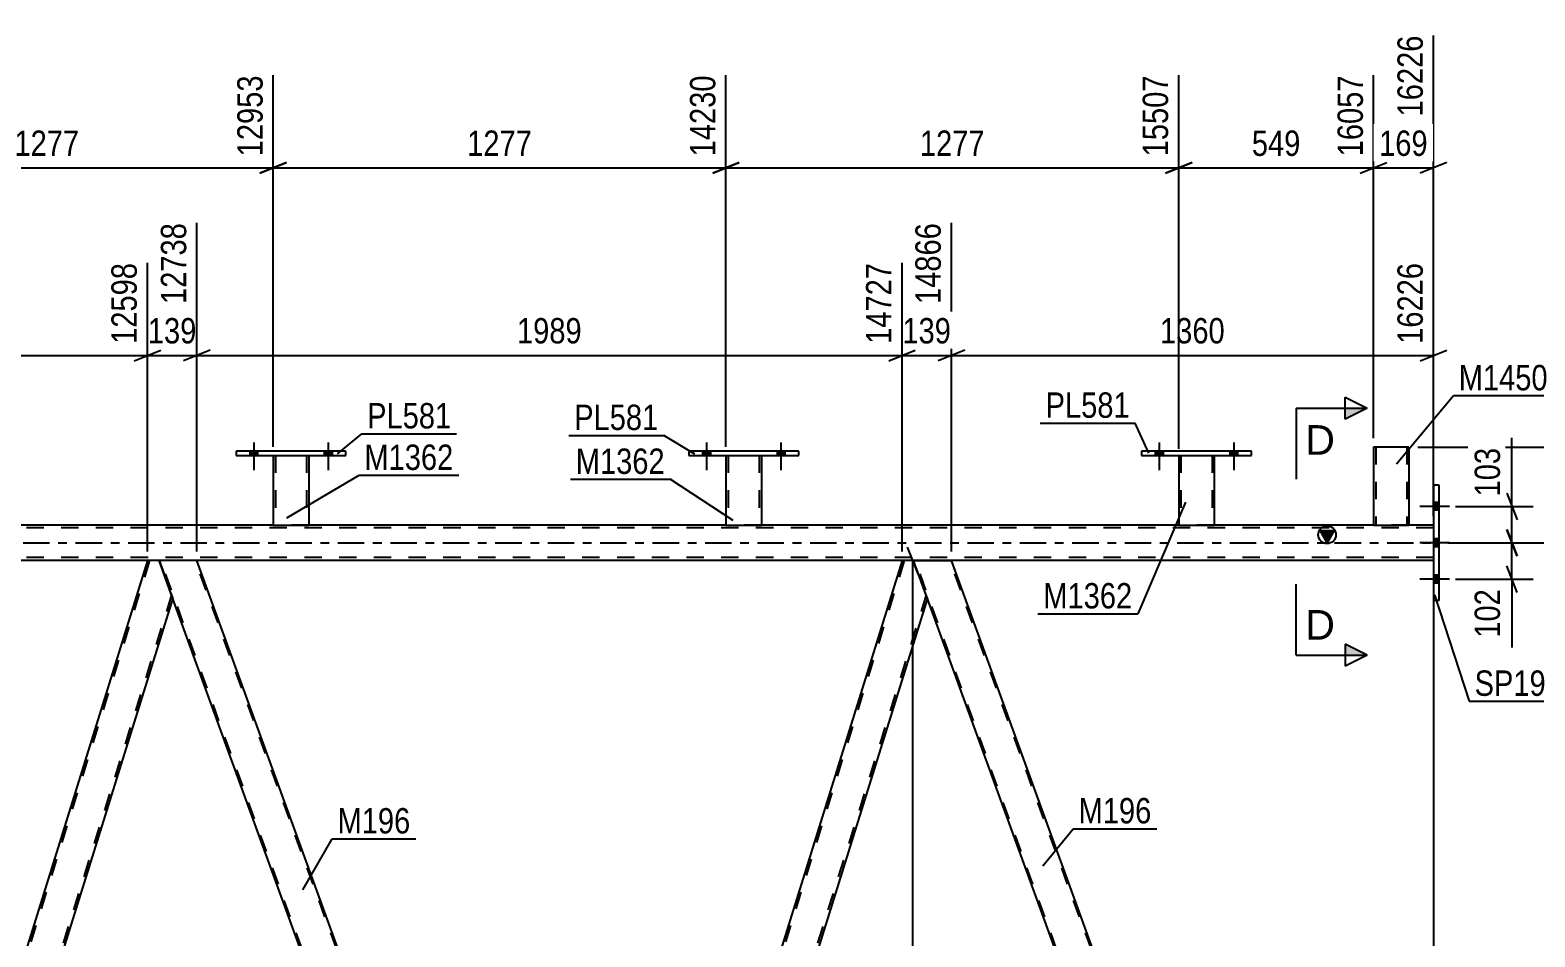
# Model space of a CAD drawing. Header units: millimetres. Extents: x -91 to 750, y -418 to 176.
# Drawn here: x 481.8 to 651.5, y -44.5 to 57.8 of the extents above; entities that cross this region are included whole.
import ezdxf

# ---------------------------------------------------------------- set-up
doc = ezdxf.new("R2010")
doc.units = ezdxf.units.MM
doc.linetypes.add('DXK_LINE_DOT2', pattern=[3.9198, 1.9599, -1.9599])
doc.linetypes.add('DXK_LINE_DOT3', pattern=[5.9187, 2.979, -0.9799, 0.9799, -0.9799])
doc.styles.add('Arial', font='ARIAL.TTF', dxfattribs={"height": 0.2})
doc.styles.add('Arial Narrow', font='ARIALN.TTF', dxfattribs={"height": 0.2})

# ---------------------------------------------------------------- blocks, each defined once
blk = doc.blocks.new('Bolt-814185736-4137 - 3674')
at = {"linetype": 'Continuous'}
for points in [[(506.55, 9.84), (507.43, 9.84), (507.43, 10.32), (506.55, 10.32)], [(514.95, 9.84), (515.83, 9.84), (515.83, 10.32), (514.95, 10.32)]]:
    blk.add_hatch(color=1, dxfattribs=at).paths.add_polyline_path(points)
at = {"color": 1, "linetype": 'Continuous'}
for p, q in [((506.55, 10.32), (506.55, 9.84)), ((506.99, 11.32), (506.99, 8.2)), ((507.43, 10.32), (507.43, 9.84)), ((514.95, 10.32), (514.95, 9.84)), ((515.39, 11.32), (515.39, 8.2)), ((515.83, 10.32), (515.83, 9.84))]:
    blk.add_line(p, q, dxfattribs=at)
blk = doc.blocks.new('Bolt-814185736-4130 - 3674')
at = {"linetype": 'Continuous'}
for points in [[(608.71, 9.84), (609.59, 9.84), (609.59, 10.32), (608.71, 10.32)], [(617.11, 9.84), (617.99, 9.84), (617.99, 10.32), (617.11, 10.32)]]:
    blk.add_hatch(color=1, dxfattribs=at).paths.add_polyline_path(points)
at = {"color": 1, "linetype": 'Continuous'}
for p, q in [((608.71, 10.32), (608.71, 9.84)), ((609.15, 11.32), (609.15, 8.2)), ((609.59, 10.32), (609.59, 9.84)), ((617.11, 10.32), (617.11, 9.84)), ((617.55, 11.32), (617.55, 8.2)), ((617.99, 10.32), (617.99, 9.84))]:
    blk.add_line(p, q, dxfattribs=at)
blk = doc.blocks.new('Part-814185736-3854 - 3674')
at = {"color": 2, "linetype": 'Continuous'}
for p, q in [((640.73, 6.5), (640.09, 6.5)), ((640.09, 6.5), (640.09, -6.5)), ((640.73, -6.5), (640.73, 6.5)), ((640.73, -6.5), (640.09, -6.5))]:
    blk.add_line(p, q, dxfattribs=at)
blk = doc.blocks.new('Part-814185736-3885 - 3674')
at = {"linetype": 'Continuous'}
blk.add_hatch(color=2, dxfattribs=at).paths.add_polyline_path([(628.09, 0), (627.29, 1.4), (628.89, 1.4)])
at = {"color": 2, "linetype": 'Continuous'}
for p, q in [((509.19, 2), (462.11, 2)), ((560.27, 2), (513.19, 2)), ((611.35, 2), (564.27, 2)), ((633.33, 2), (615.35, 2)), ((640.09, 2), (637.33, 2)), ((628.09, 0), (627.29, 1.4)), ((627.29, 1.4), (628.89, 1.4)), ((628.89, 1.4), (628.09, 0)), ((494.99, -2), (415.43, -2)), ((580.13, -2), (500.57, -2)), ((640.09, -2), (585.7, -2))]:
    blk.add_line(p, q, dxfattribs=at)
at = {"color": 7, "linetype": 'DXK_LINE_DOT2'}
for p, q in [((513.19, 2), (509.19, 2)), ((564.27, 2), (560.27, 2)), ((615.35, 2), (611.35, 2)), ((637.33, 2), (633.33, 2)), ((640.09, 2), (640.09, -2)), ((640.09, 1.68), (25.23, 1.68)), ((640.09, -1.68), (25.23, -1.68)), ((500.57, -2), (494.99, -2)), ((585.7, -2), (580.13, -2))]:
    blk.add_line(p, q, dxfattribs=at)
at = {"color": 7, "linetype": 'DXK_LINE_DOT3'}
blk.add_line((25.23, 0), (640.09, 0), dxfattribs=at)
at = {"color": 2, "linetype": 'Continuous'}
blk.add_circle((628.09, 0.9), 1, dxfattribs=at)
blk = doc.blocks.new('Bolt-814185736-4138 - 3674')
at = {"linetype": 'Continuous'}
for points in [[(557.63, 9.84), (558.51, 9.84), (558.51, 10.32), (557.63, 10.32)], [(566.03, 9.84), (566.91, 9.84), (566.91, 10.32), (566.03, 10.32)]]:
    blk.add_hatch(color=1, dxfattribs=at).paths.add_polyline_path(points)
at = {"color": 1, "linetype": 'Continuous'}
for p, q in [((557.63, 10.32), (557.63, 9.84)), ((558.07, 11.32), (558.07, 8.2)), ((558.51, 10.32), (558.51, 9.84)), ((566.03, 10.32), (566.03, 9.84)), ((566.47, 11.32), (566.47, 8.2)), ((566.91, 10.32), (566.91, 9.84))]:
    blk.add_line(p, q, dxfattribs=at)
blk = doc.blocks.new('Part-814185736-3939 - 3674')
at = {"color": 2, "linetype": 'Continuous'}
for p, q in [((494.99, -2), (458.29, -119.75)), ((496.31, -2), (494.99, -2)), ((497.84, -6.2), (496.31, -2)), ((497.86, -6.25), (461.4, -123.22)), ((459.55, -123.22), (458.31, -119.8))]:
    blk.add_line(p, q, dxfattribs=at)
at = {"color": 7, "linetype": 'DXK_LINE_DOT2'}
for p, q in [((495.24, -2), (458.42, -120.12)), ((497.72, -5.88), (461.15, -123.22)), ((497.84, -6.2), (497.86, -6.25)), ((497.86, -6.25), (497.84, -6.2)), ((458.29, -119.75), (458.31, -119.8)), ((461.4, -123.22), (459.55, -123.22))]:
    blk.add_line(p, q, dxfattribs=at)
blk = doc.blocks.new('Part-814185736-3944 - 3674')
at = {"color": 2, "linetype": 'Continuous'}
for p, q in [((581.44, -2), (585.7, -2)), ((629.82, -123.22), (585.7, -2)), ((625.56, -123.22), (582.97, -6.2))]:
    blk.add_line(p, q, dxfattribs=at)
at = {"color": 7, "linetype": 'DXK_LINE_DOT2'}
for p, q in [((582.97, -6.2), (581.44, -2)), ((625.73, -123.22), (581.61, -2)), ((581.61, -2), (581.63, -2)), ((581.63, -2), (581.66, -2)), ((629.65, -123.22), (585.53, -2)), ((629.82, -123.22), (625.56, -123.22))]:
    blk.add_line(p, q, dxfattribs=at)
blk = doc.blocks.new('Bolt-814185736-4139 - 3674')
at = {"linetype": 'Continuous'}
for points in [[(557.63, 9.84), (558.51, 9.84), (558.51, 10.32), (557.63, 10.32)], [(566.03, 9.84), (566.91, 9.84), (566.91, 10.32), (566.03, 10.32)]]:
    blk.add_hatch(color=1, dxfattribs=at).paths.add_polyline_path(points)
at = {"color": 1, "linetype": 'Continuous'}
for p, q in [((557.63, 10.32), (557.63, 9.84)), ((558.07, 11.32), (558.07, 8.2)), ((558.51, 10.32), (558.51, 9.84)), ((566.03, 10.32), (566.03, 9.84)), ((566.47, 11.32), (566.47, 8.2)), ((566.91, 10.32), (566.91, 9.84))]:
    blk.add_line(p, q, dxfattribs=at)
blk = doc.blocks.new('Part-814185736-3954 - 3674')
at = {"color": 7, "linetype": 'DXK_LINE_DOT2'}
for p, q in [((580.38, -2), (543.56, -120.12)), ((582.86, -5.88), (546.28, -123.22)), ((582.97, -6.2), (582.99, -6.25)), ((582.99, -6.25), (582.97, -6.2)), ((543.84, -118.4), (543.42, -119.75)), ((548.03, -118.4), (546.53, -123.22)), ((544.69, -123.22), (543.42, -119.75)), ((546.53, -123.22), (544.69, -123.22))]:
    blk.add_line(p, q, dxfattribs=at)
at = {"color": 2, "linetype": 'Continuous'}
for p, q in [((580.13, -2), (543.84, -118.4)), ((581.44, -2), (580.13, -2)), ((582.97, -6.2), (581.44, -2)), ((582.99, -6.25), (548.03, -118.4))]:
    blk.add_line(p, q, dxfattribs=at)
blk = doc.blocks.new('Part-814185736-3959 - 3674')
at = {"color": 2, "linetype": 'Continuous'}
for p, q in [((500.57, -2), (496.31, -2)), ((542.93, -118.4), (500.57, -2)), ((538.68, -118.4), (497.84, -6.2))]:
    blk.add_line(p, q, dxfattribs=at)
at = {"color": 7, "linetype": 'DXK_LINE_DOT2'}
for p, q in [((496.31, -2), (497.84, -6.2)), ((540.6, -123.22), (496.48, -2)), ((496.48, -2), (496.49, -2)), ((496.49, -2), (496.53, -2)), ((544.52, -123.22), (500.4, -2)), ((540.43, -123.22), (538.68, -118.4)), ((544.69, -123.22), (542.93, -118.4)), ((544.69, -123.22), (540.43, -123.22))]:
    blk.add_line(p, q, dxfattribs=at)
blk = doc.blocks.new('Bolt-814185736-3976 - 3674')
at = {"linetype": 'Continuous'}
for points in [[(640.09, 4.54), (640.09, 3.66), (640.73, 3.66), (640.73, 4.54)], [(640.09, 4.54), (640.09, 3.66), (640.73, 3.66), (640.73, 4.54)], [(640.09, 4.54), (640.09, 3.66), (640.73, 3.66), (640.73, 4.54)], [(640.09, 0.44), (640.09, -0.44), (640.73, -0.44), (640.73, 0.44)], [(640.09, 0.44), (640.09, -0.44), (640.73, -0.44), (640.73, 0.44)], [(640.09, -3.66), (640.09, -4.54), (640.73, -4.54), (640.73, -3.66)], [(640.09, -3.66), (640.09, -4.54), (640.73, -4.54), (640.73, -3.66)], [(640.09, -3.66), (640.09, -4.54), (640.73, -4.54), (640.73, -3.66)]]:
    blk.add_hatch(color=1, dxfattribs=at).paths.add_polyline_path(points)
at = {"color": 1, "linetype": 'Continuous'}
for p, q in [((641.89, 4.1), (638.57, 4.1)), ((641.89, 4.1), (638.57, 4.1)), ((641.89, 4.1), (638.57, 4.1)), ((640.73, 4.54), (640.09, 4.54)), ((640.73, 4.54), (640.09, 4.54)), ((640.73, 4.54), (640.09, 4.54)), ((640.73, 3.66), (640.09, 3.66)), ((640.73, 3.66), (640.09, 3.66)), ((640.73, 3.66), (640.09, 3.66)), ((641.89, 0), (638.57, 0)), ((641.89, 0), (638.57, 0)), ((640.73, 0.44), (640.09, 0.44)), ((640.73, 0.44), (640.09, 0.44)), ((640.73, -0.44), (640.09, -0.44)), ((640.73, -0.44), (640.09, -0.44)), ((641.89, -4.1), (638.57, -4.1)), ((641.89, -4.1), (638.57, -4.1)), ((641.89, -4.1), (638.57, -4.1)), ((640.73, -3.66), (640.09, -3.66)), ((640.73, -3.66), (640.09, -3.66)), ((640.73, -3.66), (640.09, -3.66)), ((640.73, -4.54), (640.09, -4.54)), ((640.73, -4.54), (640.09, -4.54)), ((640.73, -4.54), (640.09, -4.54))]:
    blk.add_line(p, q, dxfattribs=at)
blk = doc.blocks.new('Part-814185736-4017 - 3674')
at = {"color": 2, "linetype": 'Continuous'}
for p, q in [((633.33, 10.8), (633.33, 2)), ((637.33, 10.8), (633.33, 10.8)), ((637.33, 10.8), (637.33, 2)), ((633.33, 2), (637.33, 2))]:
    blk.add_line(p, q, dxfattribs=at)
at = {"color": 7, "linetype": 'DXK_LINE_DOT2'}
for p, q in [((633.57, 10.8), (633.57, 2)), ((637.02, 10.8), (637.03, 10.8)), ((637.03, 10.8), (637.07, 10.8)), ((637.07, 10.8), (637.09, 10.8)), ((637.09, 10.8), (637.09, 2)), ((637.07, 2), (637.03, 2)), ((637.07, 2), (637.03, 2)), ((637.09, 2), (637.07, 2)), ((637.07, 2), (637.09, 2))]:
    blk.add_line(p, q, dxfattribs=at)
blk = doc.blocks.new('Part-814185736-4022 - 3674')
at = {"color": 2, "linetype": 'Continuous'}
for p, q in [((607.15, 10.32), (607.15, 9.84)), ((619.55, 10.32), (607.15, 10.32)), ((619.55, 9.84), (619.55, 10.32)), ((607.15, 9.84), (619.55, 9.84))]:
    blk.add_line(p, q, dxfattribs=at)
blk = doc.blocks.new('Part-814185736-4047 - 3674')
at = {"color": 2, "linetype": 'Continuous'}
for p, q in [((509.19, 9.84), (509.19, 2)), ((513.19, 9.84), (513.19, 2)), ((509.19, 2), (513.19, 2))]:
    blk.add_line(p, q, dxfattribs=at)
at = {"color": 7, "linetype": 'DXK_LINE_DOT2'}
for p, q in [((509.19, 9.84), (513.19, 9.84)), ((509.19, 9.84), (509.19, 9.84)), ((509.19, 9.84), (509.19, 9.84)), ((509.43, 9.84), (509.43, 2)), ((512.95, 9.84), (512.95, 2)), ((513.19, 9.84), (513.19, 9.84)), ((513.19, 9.84), (513.19, 9.84)), ((512.89, 2), (512.93, 2)), ((512.89, 2), (512.93, 2)), ((512.93, 2), (512.95, 2)), ((512.93, 2), (512.95, 2))]:
    blk.add_line(p, q, dxfattribs=at)
blk = doc.blocks.new('Part-814185736-4052 - 3674')
at = {"color": 2, "linetype": 'Continuous'}
for p, q in [((504.99, 10.32), (504.99, 9.84)), ((517.39, 10.32), (504.99, 10.32)), ((517.39, 9.84), (517.39, 10.32)), ((504.99, 9.84), (517.39, 9.84))]:
    blk.add_line(p, q, dxfattribs=at)
blk = doc.blocks.new('Part-814185736-4057 - 3674')
at = {"color": 2, "linetype": 'Continuous'}
for p, q in [((560.27, 9.84), (560.27, 2)), ((564.27, 9.84), (564.27, 2)), ((560.27, 2), (564.27, 2))]:
    blk.add_line(p, q, dxfattribs=at)
at = {"color": 7, "linetype": 'DXK_LINE_DOT2'}
for p, q in [((560.27, 9.84), (564.27, 9.84)), ((560.27, 9.84), (560.27, 9.84)), ((560.27, 9.84), (560.27, 9.84)), ((560.51, 9.84), (560.51, 2)), ((564.03, 9.84), (564.03, 2)), ((564.27, 9.84), (564.27, 9.84)), ((564.27, 9.84), (564.27, 9.84)), ((563.97, 2), (564.01, 2)), ((563.97, 2), (564.01, 2)), ((564.01, 2), (564.03, 2)), ((564.01, 2), (564.03, 2))]:
    blk.add_line(p, q, dxfattribs=at)
blk = doc.blocks.new('Part-814185736-4062 - 3674')
at = {"color": 2, "linetype": 'Continuous'}
for p, q in [((556.07, 10.32), (556.07, 9.84)), ((568.47, 10.32), (556.07, 10.32)), ((568.47, 9.84), (568.47, 10.32)), ((556.07, 9.84), (568.47, 9.84))]:
    blk.add_line(p, q, dxfattribs=at)
blk = doc.blocks.new('Part-814185736-4067 - 3674')
at = {"color": 2, "linetype": 'Continuous'}
for p, q in [((611.35, 9.84), (611.35, 2)), ((615.35, 9.84), (615.35, 2)), ((611.35, 2), (615.35, 2))]:
    blk.add_line(p, q, dxfattribs=at)
at = {"color": 7, "linetype": 'DXK_LINE_DOT2'}
for p, q in [((611.35, 9.84), (615.35, 9.84)), ((611.35, 9.84), (611.35, 9.84)), ((611.35, 9.84), (611.35, 9.84)), ((611.59, 9.84), (611.59, 2)), ((615.11, 9.84), (615.11, 2)), ((615.35, 9.84), (615.35, 9.84)), ((615.35, 9.84), (615.35, 9.84)), ((615.05, 2), (615.09, 2)), ((615.05, 2), (615.09, 2)), ((615.09, 2), (615.11, 2)), ((615.09, 2), (615.11, 2))]:
    blk.add_line(p, q, dxfattribs=at)
blk = doc.blocks.new('Bolt-814185736-4131 - 3674')
at = {"linetype": 'Continuous'}
for points in [[(608.71, 9.84), (609.59, 9.84), (609.59, 10.32), (608.71, 10.32)], [(617.11, 9.84), (617.99, 9.84), (617.99, 10.32), (617.11, 10.32)]]:
    blk.add_hatch(color=1, dxfattribs=at).paths.add_polyline_path(points)
at = {"color": 1, "linetype": 'Continuous'}
for p, q in [((608.71, 10.32), (608.71, 9.84)), ((609.15, 11.32), (609.15, 8.2)), ((609.59, 10.32), (609.59, 9.84)), ((617.11, 10.32), (617.11, 9.84)), ((617.55, 11.32), (617.55, 8.2)), ((617.99, 10.32), (617.99, 9.84))]:
    blk.add_line(p, q, dxfattribs=at)
blk = doc.blocks.new('Bolt-814185736-4136 - 3674')
at = {"linetype": 'Continuous'}
for points in [[(506.55, 9.84), (507.43, 9.84), (507.43, 10.32), (506.55, 10.32)], [(514.95, 9.84), (515.83, 9.84), (515.83, 10.32), (514.95, 10.32)]]:
    blk.add_hatch(color=1, dxfattribs=at).paths.add_polyline_path(points)
at = {"color": 1, "linetype": 'Continuous'}
for p, q in [((506.55, 10.32), (506.55, 9.84)), ((506.99, 11.32), (506.99, 8.2)), ((507.43, 10.32), (507.43, 9.84)), ((514.95, 10.32), (514.95, 9.84)), ((515.39, 11.32), (515.39, 8.2)), ((515.83, 10.32), (515.83, 9.84))]:
    blk.add_line(p, q, dxfattribs=at)
blk = doc.blocks.new('StraightDimension-814185736-5039 - 3674')
at = {"color": 7, "linetype": 'Continuous'}
for p, q in [((689.72, 9.3), (688.52, 12.3)), ((638.33, 10.8), (691.52, 10.8)), ((689.12, -133.6), (689.12, 10.8)), ((688.52, -132.1), (689.72, -135.1)), ((552.17, -133.6), (691.52, -133.6))]:
    blk.add_line(p, q, dxfattribs=at)
at = {"color": 0}
blk.add_wipeout([(688.37, -57.15), (684.17, -57.15), (684.17, -65.66), (688.37, -65.66)], dxfattribs=at)
at = {"color": 3, "style": 'Arial Narrow'}
blk.add_text('3610', height=2.863, rotation=90.0002, dxfattribs=at).set_placement((687.77, -65.06))
blk = doc.blocks.new('StraightDimension-814185736-5164 - 3674')
at = {"color": 7, "linetype": 'Continuous'}
for p, q in [((458.11, 10.84), (458.11, 52.74)), ((509.19, 10.84), (509.19, 52.74)), ((459.61, 42.9), (456.61, 41.7)), ((507.69, 41.7), (510.69, 42.9)), ((458.11, 42.3), (509.19, 42.3))]:
    blk.add_line(p, q, dxfattribs=at)
at = {"color": 0, "linetype": 'Continuous'}
blk.add_wipeout([(508.59, 53.34), (504.39, 53.34), (504.39, 43), (508.59, 43)], dxfattribs=at)
at = {"color": 0}
blk.add_wipeout([(487.91, 43.05), (487.91, 47.25), (479.39, 47.25), (479.39, 43.05)], dxfattribs=at)
at = {"color": 3, "linetype": 'Continuous', "style": 'Arial Narrow'}
blk.add_text('12953', height=2.863, rotation=90.0002, dxfattribs=at).set_placement((507.99, 43.6))
at = {"color": 3, "style": 'Arial Narrow'}
blk.add_text('1277', height=2.863, dxfattribs=at).set_placement((479.99, 43.65))
blk = doc.blocks.new('StraightDimension-814185736-8385 - 3674')
at = {"color": 7, "linetype": 'Continuous'}
for p, q in [((500.57, -1), (500.57, 36.08)), ((494.99, -1), (494.99, 31.58)), ((493.49, 20.54), (496.49, 21.74)), ((494.99, 21.14), (500.57, 21.14)), ((502.07, 21.74), (499.07, 20.54))]:
    blk.add_line(p, q, dxfattribs=at)
at = {"color": 0}
blk.add_wipeout([(501.12, 21.89), (501.12, 26.09), (494.44, 26.09), (494.44, 21.89)], dxfattribs=at)
at = {"color": 3, "style": 'Arial Narrow'}
blk.add_text('139', height=2.863, dxfattribs=at).set_placement((495.04, 22.49))
at = {"color": 0, "linetype": 'Continuous'}
blk.add_wipeout([(499.97, 36.68), (495.77, 36.68), (495.77, 26.34), (499.97, 26.34)], dxfattribs=at)
at = {"color": 3, "linetype": 'Continuous', "style": 'Arial Narrow'}
blk.add_text('12738', height=2.863, rotation=90.0002, dxfattribs=at).set_placement((499.37, 26.94))
blk = doc.blocks.new('StraightDimension-814185736-8382 - 3674')
at = {"color": 7, "linetype": 'Continuous'}
for p, q in [((585.7, -1), (585.7, 36.08)), ((640.09, 3), (640.09, 31.58)), ((587.2, 21.74), (584.2, 20.54)), ((585.7, 21.14), (640.09, 21.14)), ((638.59, 20.54), (641.59, 21.74))]:
    blk.add_line(p, q, dxfattribs=at)
at = {"color": 0, "linetype": 'Continuous'}
blk.add_wipeout([(639.49, 32.18), (635.29, 32.18), (635.29, 21.84), (639.49, 21.84)], dxfattribs=at)
at = {"color": 0}
blk.add_wipeout([(617.15, 21.89), (617.15, 26.09), (608.64, 26.09), (608.64, 21.89)], dxfattribs=at)
at = {"color": 3, "linetype": 'Continuous', "style": 'Arial Narrow'}
blk.add_text('16226', height=2.863, rotation=90.0002, dxfattribs=at).set_placement((638.89, 22.44))
at = {"color": 3, "style": 'Arial Narrow'}
blk.add_text('1360', height=2.863, dxfattribs=at).set_placement((609.24, 22.49))
blk = doc.blocks.new('StraightDimension-814185736-4155 - 3674')
at = {"color": 7, "linetype": 'Continuous'}
for p, q in [((581.95, -3.5), (580.75, -0.5)), ((602.67, -2), (578.5, -2)), ((581.35, -123.22), (581.35, -2)), ((580.75, -121.72), (581.95, -124.72)), ((601.81, -123.22), (578.5, -123.22))]:
    blk.add_line(p, q, dxfattribs=at)
at = {"color": 0}
blk.add_wipeout([(580.6, -58.35), (576.4, -58.35), (576.4, -66.87), (580.6, -66.87)], dxfattribs=at)
at = {"color": 3, "style": 'Arial Narrow'}
blk.add_text('3031', height=2.863, rotation=90.0002, dxfattribs=at).set_placement((580, -66.27))
blk = doc.blocks.new('StraightDimension-814185736-4429 - 3674')
at = {"color": 7, "linetype": 'Continuous'}
for p, q in [((641.73, 0), (681.51, 0)), ((679.71, -1.5), (678.51, 1.5)), ((679.11, -125.86), (679.11, 0)), ((678.51, -124.36), (679.71, -127.36)), ((663.35, -125.86), (681.51, -125.86))]:
    blk.add_line(p, q, dxfattribs=at)
at = {"color": 0}
blk.add_wipeout([(678.36, -58.67), (674.16, -58.67), (674.16, -67.19), (678.36, -67.19)], dxfattribs=at)
at = {"color": 3, "style": 'Arial Narrow'}
blk.add_text('3147', height=2.863, rotation=90.0002, dxfattribs=at).set_placement((677.76, -66.59))
blk = doc.blocks.new('StraightDimension-814185736-4724 - 3674')
at = {"color": 7, "linetype": 'Continuous'}
for p, q in [((640.09, -3), (640.09, -72.81)), ((661.71, -122.22), (661.71, -67.56)), ((641.59, -69.81), (638.59, -71.01)), ((640.09, -70.41), (661.71, -70.41)), ((660.21, -71.01), (663.21, -69.81))]:
    blk.add_line(p, q, dxfattribs=at)
at = {"color": 0}
blk.add_wipeout([(655.15, -69.66), (655.15, -65.46), (646.64, -65.46), (646.64, -69.66)], dxfattribs=at)
at = {"color": 3, "style": 'Arial Narrow'}
blk.add_text('1271', height=2.863, dxfattribs=at).set_placement((647.24, -69.06))
blk = doc.blocks.new('StraightDimension-814185736-5174 - 3674')
at = {"color": 7, "linetype": 'Continuous'}
for p, q in [((509.19, 10.84), (509.19, 52.74)), ((560.27, 10.84), (560.27, 52.74)), ((510.69, 42.9), (507.69, 41.7)), ((558.77, 41.7), (561.77, 42.9)), ((509.19, 42.3), (560.27, 42.3))]:
    blk.add_line(p, q, dxfattribs=at)
at = {"color": 0, "linetype": 'Continuous'}
blk.add_wipeout([(559.67, 53.34), (555.47, 53.34), (555.47, 43), (559.67, 43)], dxfattribs=at)
at = {"color": 0}
blk.add_wipeout([(538.99, 43.05), (538.99, 47.25), (530.47, 47.25), (530.47, 43.05)], dxfattribs=at)
at = {"color": 3, "linetype": 'Continuous', "style": 'Arial Narrow'}
blk.add_text('14230', height=2.863, rotation=90.0002, dxfattribs=at).set_placement((559.07, 43.6))
at = {"color": 3, "style": 'Arial Narrow'}
blk.add_text('1277', height=2.863, dxfattribs=at).set_placement((531.07, 43.65))
blk = doc.blocks.new('StraightDimension-814185736-5184 - 3674')
at = {"color": 7, "linetype": 'Continuous'}
for p, q in [((560.27, 10.84), (560.27, 52.74)), ((611.35, 10.61), (611.35, 52.74)), ((561.77, 42.9), (558.77, 41.7)), ((609.85, 41.7), (612.85, 42.9)), ((560.27, 42.3), (611.35, 42.3))]:
    blk.add_line(p, q, dxfattribs=at)
at = {"color": 0, "linetype": 'Continuous'}
blk.add_wipeout([(610.75, 53.34), (606.55, 53.34), (606.55, 43), (610.75, 43)], dxfattribs=at)
at = {"color": 0}
blk.add_wipeout([(590.07, 43.05), (590.07, 47.25), (581.55, 47.25), (581.55, 43.05)], dxfattribs=at)
at = {"color": 3, "linetype": 'Continuous', "style": 'Arial Narrow'}
blk.add_text('15507', height=2.863, rotation=90.0002, dxfattribs=at).set_placement((610.15, 43.6))
at = {"color": 3, "style": 'Arial Narrow'}
blk.add_text('1277', height=2.863, dxfattribs=at).set_placement((582.15, 43.65))
blk = doc.blocks.new('StraightDimension-814185736-5194 - 3674')
at = {"color": 7, "linetype": 'Continuous'}
for p, q in [((611.35, 10.61), (611.35, 52.74)), ((633.33, 11.8), (633.33, 52.74)), ((612.85, 42.9), (609.85, 41.7)), ((631.83, 41.7), (634.83, 42.9)), ((611.35, 42.3), (633.33, 42.3))]:
    blk.add_line(p, q, dxfattribs=at)
at = {"color": 0, "linetype": 'Continuous'}
blk.add_wipeout([(632.73, 53.34), (628.53, 53.34), (628.53, 43), (632.73, 43)], dxfattribs=at)
at = {"color": 0}
blk.add_wipeout([(625.68, 43.05), (625.68, 47.25), (619, 47.25), (619, 43.05)], dxfattribs=at)
at = {"color": 3, "linetype": 'Continuous', "style": 'Arial Narrow'}
blk.add_text('16057', height=2.863, rotation=90.0002, dxfattribs=at).set_placement((632.13, 43.6))
at = {"color": 3, "style": 'Arial Narrow'}
blk.add_text('549', height=2.863, dxfattribs=at).set_placement((619.6, 43.65))
blk = doc.blocks.new('StraightDimension-814185736-5204 - 3674')
at = {"color": 7, "linetype": 'Continuous'}
for p, q in [((640.09, 3), (640.09, 57.24)), ((633.33, 11.8), (633.33, 52.74)), ((631.83, 41.7), (634.83, 42.9)), ((641.59, 42.9), (638.59, 41.7)), ((633.33, 42.3), (640.09, 42.3))]:
    blk.add_line(p, q, dxfattribs=at)
at = {"color": 0}
blk.add_wipeout([(640.05, 43.05), (640.05, 47.25), (633.36, 47.25), (633.36, 43.05)], dxfattribs=at)
at = {"color": 3, "style": 'Arial Narrow'}
blk.add_text('169', height=2.863, dxfattribs=at).set_placement((633.96, 43.65))
at = {"color": 0, "linetype": 'Continuous'}
blk.add_wipeout([(639.49, 57.84), (635.29, 57.84), (635.29, 47.5), (639.49, 47.5)], dxfattribs=at)
at = {"color": 3, "linetype": 'Continuous', "style": 'Arial Narrow'}
blk.add_text('16226', height=2.863, rotation=90.0002, dxfattribs=at).set_placement((638.89, 48.1))
blk = doc.blocks.new('StraightDimension-814185736-8091 - 3674')
at = {"color": 7, "linetype": 'Continuous'}
for p, q in [((648.35, 5.6), (649.55, 2.6)), ((642.58, 4.1), (651.35, 4.1)), ((648.95, 0), (648.95, 4.1)), ((642.58, 0), (651.35, 0)), ((649.55, -1.5), (648.35, 1.5))]:
    blk.add_line(p, q, dxfattribs=at)
at = {"color": 0}
blk.add_wipeout([(648.2, 11.31), (644, 11.31), (644, 4.63), (648.2, 4.63)], dxfattribs=at)
at = {"color": 7, "linetype": 'Continuous'}
blk.add_line((648.95, 4.1), (648.95, 11.83), dxfattribs=at)
blk.add_line((648.95, 4.1), (648.95, 11.83), dxfattribs=at)
at = {"color": 3, "style": 'Arial Narrow'}
blk.add_text('103', height=2.863, rotation=90.0002, dxfattribs=at).set_placement((647.6, 5.23))
blk = doc.blocks.new('StraightDimension-814185736-8092 - 3674')
at = {"color": 7, "linetype": 'Continuous'}
for p, q in [((642.58, 0), (651.35, 0)), ((648.35, 1.5), (649.55, -1.5)), ((648.95, -4.1), (648.95, 0)), ((649.55, -5.6), (648.35, -2.6)), ((642.58, -4.1), (651.35, -4.1))]:
    blk.add_line(p, q, dxfattribs=at)
at = {"color": 0}
blk.add_wipeout([(648.2, -4.62), (644, -4.62), (644, -11.31), (648.2, -11.31)], dxfattribs=at)
at = {"color": 7, "linetype": 'Continuous'}
blk.add_line((648.95, -4.1), (648.95, -11.83), dxfattribs=at)
blk.add_line((648.95, -4.1), (648.95, -11.83), dxfattribs=at)
at = {"color": 3, "style": 'Arial Narrow'}
blk.add_text('102', height=2.863, rotation=90.0002, dxfattribs=at).set_placement((647.6, -10.71))
blk = doc.blocks.new('StraightDimension-814185736-8383 - 3674')
at = {"color": 7, "linetype": 'Continuous'}
for p, q in [((585.7, -1), (585.7, 36.08)), ((580.13, -1), (580.13, 31.58)), ((578.63, 20.54), (581.63, 21.74)), ((580.13, 21.14), (585.7, 21.14)), ((587.2, 21.74), (584.2, 20.54))]:
    blk.add_line(p, q, dxfattribs=at)
at = {"color": 0}
blk.add_wipeout([(586.26, 21.89), (586.26, 26.09), (579.57, 26.09), (579.57, 21.89)], dxfattribs=at)
at = {"color": 3, "style": 'Arial Narrow'}
blk.add_text('139', height=2.863, dxfattribs=at).set_placement((580.17, 22.49))
at = {"color": 0, "linetype": 'Continuous'}
blk.add_wipeout([(585.1, 36.68), (580.9, 36.68), (580.9, 26.34), (585.1, 26.34)], dxfattribs=at)
at = {"color": 3, "linetype": 'Continuous', "style": 'Arial Narrow'}
blk.add_text('14866', height=2.863, rotation=90.0002, dxfattribs=at).set_placement((584.5, 26.94))
blk = doc.blocks.new('StraightDimension-814185736-8384 - 3674')
at = {"color": 7, "linetype": 'Continuous'}
for p, q in [((500.57, -1), (500.57, 36.08)), ((580.13, -1), (580.13, 31.58)), ((502.07, 21.74), (499.07, 20.54)), ((500.57, 21.14), (580.13, 21.14)), ((578.63, 20.54), (581.63, 21.74))]:
    blk.add_line(p, q, dxfattribs=at)
at = {"color": 0, "linetype": 'Continuous'}
blk.add_wipeout([(579.53, 32.18), (575.33, 32.18), (575.33, 21.84), (579.53, 21.84)], dxfattribs=at)
at = {"color": 0}
blk.add_wipeout([(544.6, 21.89), (544.6, 26.09), (536.09, 26.09), (536.09, 21.89)], dxfattribs=at)
at = {"color": 3, "linetype": 'Continuous', "style": 'Arial Narrow'}
blk.add_text('14727', height=2.863, rotation=90.0002, dxfattribs=at).set_placement((578.93, 22.44))
at = {"color": 3, "style": 'Arial Narrow'}
blk.add_text('1989', height=2.863, dxfattribs=at).set_placement((536.69, 22.49))
blk = doc.blocks.new('StraightDimension-814185736-8386 - 3674')
at = {"color": 7, "linetype": 'Continuous'}
for p, q in [((415.43, -1), (415.43, 36.08)), ((494.99, -1), (494.99, 31.58)), ((416.93, 21.74), (413.93, 20.54)), ((415.43, 21.14), (494.99, 21.14)), ((493.49, 20.54), (496.49, 21.74))]:
    blk.add_line(p, q, dxfattribs=at)
at = {"color": 0, "linetype": 'Continuous'}
blk.add_wipeout([(494.39, 32.18), (490.19, 32.18), (490.19, 21.84), (494.39, 21.84)], dxfattribs=at)
at = {"color": 0}
blk.add_wipeout([(459.47, 21.89), (459.47, 26.09), (450.96, 26.09), (450.96, 21.89)], dxfattribs=at)
at = {"color": 3, "linetype": 'Continuous', "style": 'Arial Narrow'}
blk.add_text('12598', height=2.863, rotation=90.0002, dxfattribs=at).set_placement((493.79, 22.44))
at = {"color": 3, "style": 'Arial Narrow'}
blk.add_text('1989', height=2.863, dxfattribs=at).set_placement((451.56, 22.49))
blk = doc.blocks.new('Mark-814185736-3850 - 3674')
at = {"color": 0}
blk.add_wipeout([(652.76, -17.27), (652.76, -14.27), (644.73, -14.27), (644.73, -17.27)], dxfattribs=at)
blk.add_wipeout([(652.76, -17.27), (652.76, -14.27), (644.73, -14.27), (644.73, -17.27)], dxfattribs=at)
at = {"color": 30, "linetype": 'Continuous'}
for p, q in [((640.21, -5.86), (644.13, -17.87)), ((644.13, -17.87), (653.36, -17.87))]:
    blk.add_line(p, q, dxfattribs=at)
at = {"color": 3, "style": 'Arial Narrow'}
blk.add_text('SP19', height=2.863, dxfattribs=at).set_placement((644.73, -17.27))
blk = doc.blocks.new('Mark-814185736-3940 - 3674')
at = {"color": 0}
blk.add_wipeout([(608.27, -31.66), (608.27, -28.66), (600.05, -28.66), (600.05, -31.66)], dxfattribs=at)
blk.add_wipeout([(608.27, -31.66), (608.27, -28.66), (600.05, -28.66), (600.05, -31.66)], dxfattribs=at)
at = {"color": 30, "linetype": 'Continuous'}
for p, q in [((596, -36.44), (599.45, -32.26)), ((599.45, -32.26), (608.87, -32.26))]:
    blk.add_line(p, q, dxfattribs=at)
at = {"color": 3, "style": 'Arial Narrow'}
blk.add_text('M196', height=2.863, dxfattribs=at).set_placement((600.05, -31.66))
blk = doc.blocks.new('Mark-814185736-3955 - 3674')
at = {"color": 0}
blk.add_wipeout([(524.66, -32.8), (524.66, -29.8), (516.44, -29.8), (516.44, -32.8)], dxfattribs=at)
blk.add_wipeout([(524.66, -32.8), (524.66, -29.8), (516.44, -29.8), (516.44, -32.8)], dxfattribs=at)
at = {"color": 30, "linetype": 'Continuous'}
for p, q in [((512.54, -39.15), (515.84, -33.4)), ((515.84, -33.4), (525.26, -33.4))]:
    blk.add_line(p, q, dxfattribs=at)
at = {"color": 3, "style": 'Arial Narrow'}
blk.add_text('M196', height=2.863, dxfattribs=at).set_placement((516.44, -32.8))
blk = doc.blocks.new('Mark-814185736-4013 - 3674')
at = {"color": 0}
blk.add_wipeout([(652.99, 17.2), (652.99, 20.2), (642.94, 20.2), (642.94, 17.2)], dxfattribs=at)
blk.add_wipeout([(652.99, 17.2), (652.99, 20.2), (642.94, 20.2), (642.94, 17.2)], dxfattribs=at)
at = {"color": 30, "linetype": 'Continuous'}
for p, q in [((635.91, 8.89), (642.34, 16.6)), ((642.34, 16.6), (653.59, 16.6))]:
    blk.add_line(p, q, dxfattribs=at)
at = {"color": 3, "style": 'Arial Narrow'}
blk.add_text('M1450', height=2.863, dxfattribs=at).set_placement((642.94, 17.2))
blk = doc.blocks.new('Mark-814185736-4018 - 3674')
at = {"color": 0}
blk.add_wipeout([(605.84, 14.1), (605.84, 17.1), (596.33, 17.1), (596.33, 14.1)], dxfattribs=at)
blk.add_wipeout([(605.84, 14.1), (605.84, 17.1), (596.33, 17.1), (596.33, 14.1)], dxfattribs=at)
at = {"color": 30, "linetype": 'Continuous'}
for p in [(595.73, 13.5), (607.98, 10.12)]:
    blk.add_line(p, (606.44, 13.5), dxfattribs=at)
at = {"color": 3, "style": 'Arial Narrow'}
blk.add_text('PL581', height=2.863, dxfattribs=at).set_placement((596.33, 14.1))
blk = doc.blocks.new('Mark-814185736-4043 - 3674')
at = {"color": 0}
blk.add_wipeout([(529.53, 8.22), (529.53, 11.22), (519.47, 11.22), (519.47, 8.22)], dxfattribs=at)
blk.add_wipeout([(529.53, 8.22), (529.53, 11.22), (519.47, 11.22), (519.47, 8.22)], dxfattribs=at)
at = {"color": 30, "linetype": 'Continuous'}
for p, q in [((510.73, 2.8), (518.87, 7.62)), ((518.87, 7.62), (530.13, 7.62))]:
    blk.add_line(p, q, dxfattribs=at)
at = {"color": 3, "style": 'Arial Narrow'}
blk.add_text('M1362', height=2.863, dxfattribs=at).set_placement((519.47, 8.22))
blk = doc.blocks.new('Mark-814185736-4048 - 3674')
at = {"color": 0}
blk.add_wipeout([(529.28, 12.9), (529.28, 15.9), (519.78, 15.9), (519.78, 12.9)], dxfattribs=at)
blk.add_wipeout([(529.28, 12.9), (529.28, 15.9), (519.78, 15.9), (519.78, 12.9)], dxfattribs=at)
at = {"color": 30, "linetype": 'Continuous'}
for p, q in [((516.44, 10.02), (519.18, 12.3)), ((519.18, 12.3), (529.88, 12.3))]:
    blk.add_line(p, q, dxfattribs=at)
at = {"color": 3, "style": 'Arial Narrow'}
blk.add_text('PL581', height=2.863, dxfattribs=at).set_placement((519.78, 12.9))
blk = doc.blocks.new('Mark-814185736-4053 - 3674')
at = {"color": 0}
blk.add_wipeout([(553.37, 7.77), (553.37, 10.77), (543.32, 10.77), (543.32, 7.77)], dxfattribs=at)
blk.add_wipeout([(553.37, 7.77), (553.37, 10.77), (543.32, 10.77), (543.32, 7.77)], dxfattribs=at)
at = {"color": 30, "linetype": 'Continuous'}
for p in [(542.72, 7.17), (561.08, 2.52)]:
    blk.add_line(p, (553.97, 7.17), dxfattribs=at)
at = {"color": 3, "style": 'Arial Narrow'}
blk.add_text('M1362', height=2.863, dxfattribs=at).set_placement((543.32, 7.77))
blk = doc.blocks.new('Mark-814185736-4058 - 3674')
at = {"color": 0}
blk.add_wipeout([(552.64, 12.72), (552.64, 15.72), (543.14, 15.72), (543.14, 12.72)], dxfattribs=at)
blk.add_wipeout([(552.64, 12.72), (552.64, 15.72), (543.14, 15.72), (543.14, 12.72)], dxfattribs=at)
at = {"color": 30, "linetype": 'Continuous'}
for p in [(542.54, 12.12), (556.74, 9.98)]:
    blk.add_line(p, (553.24, 12.12), dxfattribs=at)
at = {"color": 3, "style": 'Arial Narrow'}
blk.add_text('PL581', height=2.863, dxfattribs=at).set_placement((543.14, 12.72))
blk = doc.blocks.new('Mark-814185736-4063 - 3674')
at = {"color": 0}
blk.add_wipeout([(606.12, -7.41), (606.12, -4.41), (596.07, -4.41), (596.07, -7.41)], dxfattribs=at)
blk.add_wipeout([(606.12, -7.41), (606.12, -4.41), (596.07, -4.41), (596.07, -7.41)], dxfattribs=at)
at = {"color": 30, "linetype": 'Continuous'}
for p in [(612.13, 4.57), (595.47, -8.01)]:
    blk.add_line(p, (606.72, -8.01), dxfattribs=at)
at = {"color": 3, "style": 'Arial Narrow'}
blk.add_text('M1362', height=2.863, dxfattribs=at).set_placement((596.07, -7.41))
blk = doc.blocks.new('SectionMark-814185736-5295 - 3674')
at = {"linetype": 'Continuous'}
for points in [[(630.11, 13.93), (630.11, 15.18), (632.61, 15.18)], [(630.11, -12.68), (630.11, -11.43), (632.61, -12.68)]]:
    blk.add_hatch(color=6, dxfattribs=at).paths.add_polyline_path(points)
at = {"color": 6, "linetype": 'Continuous'}
for p, q in [((630.11, 13.93), (630.11, 16.43)), ((630.11, 16.43), (632.61, 15.18)), ((624.61, 15.18), (624.61, 7.18)), ((624.61, 15.18), (632.61, 15.18)), ((632.61, 15.18), (630.11, 13.93)), ((624.61, -12.68), (624.61, -4.68)), ((632.61, -12.68), (630.11, -11.43)), ((630.11, -11.43), (630.11, -13.93)), ((624.61, -12.68), (632.61, -12.68)), ((632.61, -12.68), (630.11, -13.93))]:
    blk.add_line(p, q, dxfattribs=at)
at = {"color": 0, "linetype": 'Continuous'}
for points in [[(628.98, 9.93), (628.98, 13.43), (625.61, 13.43), (625.61, 9.93)], [(628.98, -10.93), (628.98, -7.43), (625.61, -7.43), (625.61, -10.93)]]:
    blk.add_wipeout(points, dxfattribs=at)
at = {"color": 3, "linetype": 'Continuous', "style": 'Arial'}
for p in [(625.61, 9.93), (625.61, -10.93)]:
    blk.add_text('D', height=3.34, dxfattribs=at).set_placement(p)

msp = doc.modelspace()

# ---------------------------------------------------------------- block references
for name in ['Part-814185736-4052 - 3674', 'Bolt-814185736-4137 - 3674', 'Bolt-814185736-4136 - 3674', 'Part-814185736-4062 - 3674', 'Bolt-814185736-4138 - 3674', 'Bolt-814185736-4139 - 3674', 'Part-814185736-4022 - 3674', 'Bolt-814185736-4130 - 3674', 'Bolt-814185736-4131 - 3674', 'Part-814185736-4017 - 3674', 'Part-814185736-4047 - 3674', 'Part-814185736-4057 - 3674', 'Part-814185736-4067 - 3674', 'Part-814185736-3854 - 3674', 'Bolt-814185736-3976 - 3674', 'Part-814185736-3885 - 3674', 'Part-814185736-3939 - 3674', 'Part-814185736-3959 - 3674', 'Part-814185736-3954 - 3674', 'Part-814185736-3944 - 3674']:
    msp.add_blockref(name, (0, 0))

# ---------------------------------------------------------------- next in the draw order: block references
for name in ['StraightDimension-814185736-5164 - 3674', 'StraightDimension-814185736-5039 - 3674', 'Mark-814185736-3955 - 3674']:
    msp.add_blockref(name, (0, 0))

# ---------------------------------------------------------------- next in the draw order: block references
for name in ['StraightDimension-814185736-5174 - 3674', 'StraightDimension-814185736-8385 - 3674', 'StraightDimension-814185736-8382 - 3674']:
    msp.add_blockref(name, (0, 0))

# ---------------------------------------------------------------- next in the draw order: block references
for name in ['StraightDimension-814185736-5184 - 3674', 'StraightDimension-814185736-8386 - 3674', 'StraightDimension-814185736-4429 - 3674', 'StraightDimension-814185736-4155 - 3674']:
    msp.add_blockref(name, (0, 0))

# ---------------------------------------------------------------- next in the draw order: block references
for name in ['StraightDimension-814185736-5194 - 3674', 'StraightDimension-814185736-8383 - 3674', 'Mark-814185736-4018 - 3674', 'StraightDimension-814185736-8091 - 3674', 'Mark-814185736-4063 - 3674', 'StraightDimension-814185736-4724 - 3674', 'Mark-814185736-3940 - 3674']:
    msp.add_blockref(name, (0, 0))

# ---------------------------------------------------------------- next in the draw order: block references
for name in ['StraightDimension-814185736-5204 - 3674', 'StraightDimension-814185736-8384 - 3674', 'StraightDimension-814185736-8092 - 3674']:
    msp.add_blockref(name, (0, 0))

# ---------------------------------------------------------------- next in the draw order: block references
for name in ['Mark-814185736-4013 - 3674', 'SectionMark-814185736-5295 - 3674', 'Mark-814185736-4043 - 3674', 'Mark-814185736-4053 - 3674', 'Mark-814185736-3850 - 3674']:
    msp.add_blockref(name, (0, 0))

# ---------------------------------------------------------------- next in the draw order: block references
for name in ['Mark-814185736-4048 - 3674', 'Mark-814185736-4058 - 3674']:
    msp.add_blockref(name, (0, 0))

doc.saveas('drawing.dxf')
